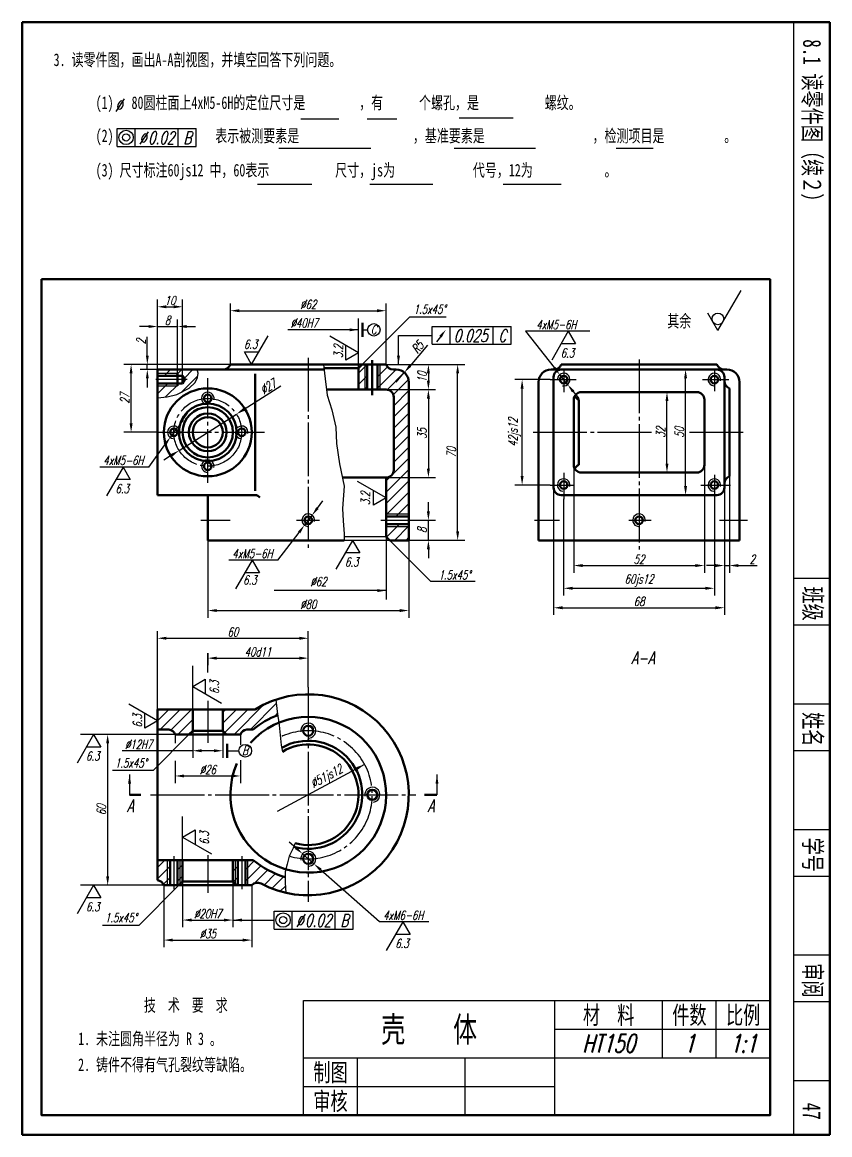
# Model space of a CAD drawing. Header units: millimetres. Extents: x -523 to 1030, y -411 to 275.
# Drawn here: x 91.7 to 316.7, y -410.6 to -100.6 of the extents above; entities that cross this region are included whole.
import ezdxf
from ezdxf.enums import TextEntityAlignment as Align

# ---------------------------------------------------------------- set-up
doc = ezdxf.new("R2010")
doc.units = ezdxf.units.MM
doc.header["$PDMODE"] = 33
doc.header["$PDSIZE"] = 1.5
doc.linetypes.add('myCENTER', pattern=[18, 15, -1, 1, -1])
for name, color, linetype, lineweight in [('中心线', 7, 'myCENTER', 25), ('剖面线', 7, 'Continuous', 25), ('尺寸', 7, 'Continuous', 25), ('文字', 7, 'Continuous', 25), ('标注', 7, 'Continuous', 25), ('标题文字', 7, 'Continuous', 25), ('粗实线', 7, 'Continuous', 50), ('细实线', 7, 'Continuous', 25)]:
    doc.layers.add(name, color=color, linetype=linetype, lineweight=lineweight)
doc.styles.add('字母标注-3.5号', font='txt.shx', dxfattribs={"width": 0.7, "oblique": 15, "height": 3.5})
doc.styles.add('尺寸文字1-2.5号', font='txt.shx', dxfattribs={"width": 0.7, "oblique": 15, "height": 2.5})
doc.styles.add('标题汉字1-5号', font='SimSun.ttf', dxfattribs={"width": 0.7, "height": 5})
doc.styles.add('标题汉字2-3.5号', font='SimSun.ttf', dxfattribs={"width": 0.7, "height": 3.5})
doc.dimstyles.new('尺寸25', dxfattribs={"dimtxt": 2.5, "dimasz": 2.5, "dimexe": 2, "dimexo": 0, "dimgap": 0.5, "dimtad": 1, "dimdec": 0, "dimdsep": 46, "dimtxsty": '尺寸文字1-2.5号', "dimcen": 0, "dimadec": 0, "dimazin": 0, "dimtol": 1, "dimtp": 0.039, "dimtfac": 0.6, "dimtdec": 3, "dimtmove": 0, "dimatfit": 3, "dimfxl": 0, "dimarcsym": 0})
pattern_1 = [(45, (-1819.7339, -411.955), (-1.5715448, 1.5715448), [])]

# ---------------------------------------------------------------- blocks, each defined once
blk = doc.blocks.new('*D93')
at = {"layer": 'Defpoints', "color": 0}
for p in [(169.81, -332.34), (172.96, -335.11)]:
    blk.add_point(p, dxfattribs=at)
at = {"layer": '尺寸', "color": 0, "lineweight": -2}
for p, q in [((167.94, -330.68), (166.06, -329.03)), ((169.81, -332.34), (172.96, -335.11)), ((191.28, -351.28), (174.83, -336.77))]:
    blk.add_line(p, q, dxfattribs=at)
at = {"layer": '尺寸', "color": 0}
for points in [[(168.21, -330.37), (167.66, -330.99), (169.81, -332.34)], [(175.11, -336.46), (174.56, -337.08), (172.96, -335.11)]]:
    blk.add_solid(points, dxfattribs=at)
blk = doc.blocks.new('*D92')
at = {"layer": 'Defpoints', "color": 0}
for p in [(131.13, -341.08), (155.63, -341.08), (155.63, -356.36)]:
    blk.add_point(p, dxfattribs=at)
at = {"layer": '尺寸', "color": 0, "lineweight": -2}
for p, q in [((131.13, -341.08), (131.13, -358.36)), ((155.63, -341.08), (155.63, -358.36)), ((133.63, -356.36), (153.13, -356.36))]:
    blk.add_line(p, q, dxfattribs=at)
at = {"layer": '尺寸', "color": 0}
for points in [[(133.63, -355.95), (133.63, -356.78), (131.13, -356.36)], [(153.13, -355.95), (153.13, -356.78), (155.63, -356.36)]]:
    blk.add_solid(points, dxfattribs=at)
at = {"layer": '尺寸', "color": 0, "insert": (143.38, -354.61), "char_height": 2.5, "attachment_point": 5, "style": '尺寸文字1-2.5号'}
blk.add_mtext('%%C35', dxfattribs=at)
blk = doc.blocks.new('*D91')
at = {"layer": 'Defpoints', "color": 0}
for p in [(136.38, -340.03), (150.38, -340.03), (150.38, -350.78)]:
    blk.add_point(p, dxfattribs=at)
at = {"layer": '尺寸', "color": 0, "lineweight": -2}
for p, q in [((136.38, -340.03), (136.38, -352.78)), ((150.38, -340.03), (150.38, -352.78)), ((138.88, -350.78), (147.88, -350.78))]:
    blk.add_line(p, q, dxfattribs=at)
at = {"layer": '尺寸', "color": 0}
for points in [[(138.88, -350.37), (138.88, -351.2), (136.38, -350.78)], [(147.88, -350.37), (147.88, -351.2), (150.38, -350.78)]]:
    blk.add_solid(points, dxfattribs=at)
at = {"layer": '尺寸', "color": 0, "insert": (143.38, -349.03), "char_height": 2.5, "attachment_point": 5, "style": '尺寸文字1-2.5号'}
blk.add_mtext('%%C20H7', dxfattribs=at)
blk = doc.blocks.new('*D90')
at = {"layer": 'Defpoints', "color": 0}
for p in [(134.28, -299.08), (115.49, -341.08), (131.13, -341.08)]:
    blk.add_point(p, dxfattribs=at)
at = {"layer": '尺寸', "color": 0, "lineweight": -2}
for p, q in [((134.28, -299.08), (113.49, -299.08)), ((115.49, -301.58), (115.49, -338.58)), ((131.13, -341.08), (113.49, -341.08))]:
    blk.add_line(p, q, dxfattribs=at)
at = {"layer": '尺寸', "color": 0}
for points in [[(115.07, -301.58), (115.91, -301.58), (115.49, -299.08)], [(115.07, -338.58), (115.91, -338.58), (115.49, -341.08)]]:
    blk.add_solid(points, dxfattribs=at)
at = {"layer": '尺寸', "color": 0, "insert": (113.74, -320.08), "char_height": 2.5, "attachment_point": 5, "rotation": 90, "style": '尺寸文字1-2.5号'}
blk.add_mtext('60', dxfattribs=at)
blk = doc.blocks.new('*D89')
at = {"layer": 'Defpoints', "color": 0}
for p in [(152.48, -306.27), (134.28, -308.46), (152.48, -310.63)]:
    blk.add_point(p, dxfattribs=at)
at = {"layer": '尺寸', "color": 0, "lineweight": -2}
for p, q in [((152.48, -306.27), (152.48, -312.63)), ((134.28, -308.46), (134.28, -312.63)), ((136.78, -310.63), (149.98, -310.63))]:
    blk.add_line(p, q, dxfattribs=at)
at = {"layer": '尺寸', "color": 0}
for points in [[(136.78, -310.22), (136.78, -311.05), (134.28, -310.63)], [(149.98, -310.22), (149.98, -311.05), (152.48, -310.63)]]:
    blk.add_solid(points, dxfattribs=at)
at = {"layer": '尺寸', "color": 0, "insert": (143.38, -308.88), "char_height": 2.5, "attachment_point": 5, "style": '尺寸文字1-2.5号'}
blk.add_mtext('%%c26', dxfattribs=at)
blk = doc.blocks.new('*D88')
at = {"layer": 'Defpoints', "color": 0}
for p in [(139.18, -298.03), (147.58, -298.03), (139.18, -303.6)]:
    blk.add_point(p, dxfattribs=at)
at = {"layer": '尺寸', "color": 0, "lineweight": -2}
for p, q in [((139.18, -298.03), (139.18, -305.6)), ((147.58, -298.03), (147.58, -305.6)), ((139.18, -303.6), (119.57, -303.6)), ((145.08, -303.6), (141.68, -303.6))]:
    blk.add_line(p, q, dxfattribs=at)
at = {"layer": '尺寸', "color": 0}
for points in [[(141.68, -303.18), (141.68, -304.02), (139.18, -303.6)], [(145.08, -303.18), (145.08, -304.02), (147.58, -303.6)]]:
    blk.add_solid(points, dxfattribs=at)
at = {"layer": '尺寸', "color": 0, "insert": (124.12, -301.85), "char_height": 2.5, "attachment_point": 5, "style": '尺寸文字1-2.5号'}
blk.add_mtext('%%c12H7', dxfattribs=at)
blk = doc.blocks.new('*D87')
at = {"layer": 'Defpoints', "color": 0}
for p in [(171.38, -272.26), (171.38, -275.8), (129.38, -292.08)]:
    blk.add_point(p, dxfattribs=at)
at = {"layer": '尺寸', "color": 0, "lineweight": -2}
for p, q in [((129.38, -292.08), (129.38, -270.26)), ((131.88, -272.26), (168.88, -272.26)), ((171.38, -275.8), (171.38, -270.26))]:
    blk.add_line(p, q, dxfattribs=at)
at = {"layer": '尺寸', "color": 0}
for points in [[(131.88, -271.84), (131.88, -272.68), (129.38, -272.26)], [(168.88, -271.84), (168.88, -272.68), (171.38, -272.26)]]:
    blk.add_solid(points, dxfattribs=at)
at = {"layer": '尺寸', "color": 0, "insert": (150.38, -270.51), "char_height": 2.5, "attachment_point": 5, "style": '尺寸文字1-2.5号'}
blk.add_mtext('60', dxfattribs=at)
blk = doc.blocks.new('*D86')
at = {"layer": 'Defpoints', "color": 0}
for p in [(143.38, -276.4), (171.38, -277.8), (171.38, -285.86)]:
    blk.add_point(p, dxfattribs=at)
at = {"layer": '尺寸', "color": 0, "lineweight": -2}
for p, q in [((171.38, -285.86), (171.38, -275.8)), ((143.38, -276.4), (143.38, -279.8)), ((145.88, -277.8), (168.88, -277.8))]:
    blk.add_line(p, q, dxfattribs=at)
at = {"layer": '尺寸', "color": 0}
for points in [[(145.88, -277.38), (145.88, -278.22), (143.38, -277.8)], [(168.88, -277.38), (168.88, -278.22), (171.38, -277.8)]]:
    blk.add_solid(points, dxfattribs=at)
at = {"layer": '尺寸', "color": 0, "insert": (157.38, -276.05), "char_height": 2.5, "attachment_point": 5, "style": '尺寸文字1-2.5号'}
blk.add_mtext('40d11', dxfattribs=at)
blk = doc.blocks.new('*D85')
at = {"layer": 'Defpoints', "color": 0}
for p in [(288.75, -227.12), (287.35, -244.97), (288.75, -252)]:
    blk.add_point(p, dxfattribs=at)
at = {"layer": '尺寸', "color": 0, "lineweight": -2}
for p, q in [((288.75, -227.12), (288.75, -254)), ((287.35, -244.97), (287.35, -254)), ((284.85, -252), (282.35, -252)), ((287.35, -252), (288.75, -252)), ((291.25, -252), (296.48, -252))]:
    blk.add_line(p, q, dxfattribs=at)
at = {"layer": '尺寸', "color": 0}
for points in [[(284.85, -251.58), (284.85, -252.41), (287.35, -252)], [(291.25, -251.58), (291.25, -252.41), (288.75, -252)]]:
    blk.add_solid(points, dxfattribs=at)
at = {"layer": '尺寸', "color": 0, "insert": (295.11, -250.25), "char_height": 2.5, "attachment_point": 5, "style": '尺寸文字1-2.5号'}
blk.add_mtext('2', dxfattribs=at)
blk = doc.blocks.new('*D84')
at = {"layer": 'Defpoints', "color": 0}
for p in [(239.75, -230.27), (287.35, -230.27), (287.35, -263.76)]:
    blk.add_point(p, dxfattribs=at)
at = {"layer": '尺寸', "color": 0, "lineweight": -2}
for p, q in [((239.75, -230.27), (239.75, -265.76)), ((287.35, -230.27), (287.35, -265.76)), ((242.25, -263.76), (284.85, -263.76))]:
    blk.add_line(p, q, dxfattribs=at)
at = {"layer": '尺寸', "color": 0}
for points in [[(242.25, -263.34), (242.25, -264.17), (239.75, -263.76)], [(284.85, -263.34), (284.85, -264.17), (287.35, -263.76)]]:
    blk.add_solid(points, dxfattribs=at)
at = {"layer": '尺寸', "color": 0, "insert": (263.55, -262.01), "char_height": 2.5, "attachment_point": 5, "style": '尺寸文字1-2.5号'}
blk.add_mtext('68', dxfattribs=at)
blk = doc.blocks.new('*D83')
at = {"layer": 'Defpoints', "color": 0}
for p in [(242.55, -233.45), (284.55, -233.94), (284.55, -258.33)]:
    blk.add_point(p, dxfattribs=at)
at = {"layer": '尺寸', "color": 0, "lineweight": -2}
for p, q in [((242.55, -233.45), (242.55, -260.33)), ((284.55, -233.94), (284.55, -260.33)), ((245.05, -258.33), (282.05, -258.33))]:
    blk.add_line(p, q, dxfattribs=at)
at = {"layer": '尺寸', "color": 0}
for points in [[(245.05, -257.91), (245.05, -258.75), (242.55, -258.33)], [(282.05, -257.91), (282.05, -258.75), (284.55, -258.33)]]:
    blk.add_solid(points, dxfattribs=at)
at = {"layer": '尺寸', "color": 0, "insert": (263.55, -256.16), "char_height": 2.5, "attachment_point": 5, "style": '尺寸文字1-2.5号'}
blk.add_mtext('60js12', dxfattribs=at)
blk = doc.blocks.new('*D82')
at = {"layer": 'Defpoints', "color": 0}
for p in [(245.35, -223.97), (281.75, -223.97), (281.75, -252)]:
    blk.add_point(p, dxfattribs=at)
at = {"layer": '尺寸', "color": 0, "lineweight": -2}
for p, q in [((245.35, -223.97), (245.35, -254)), ((281.75, -223.97), (281.75, -254)), ((247.85, -252), (279.25, -252))]:
    blk.add_line(p, q, dxfattribs=at)
at = {"layer": '尺寸', "color": 0}
for points in [[(247.85, -251.58), (247.85, -252.41), (245.35, -252)], [(279.25, -251.58), (279.25, -252.41), (281.75, -252)]]:
    blk.add_solid(points, dxfattribs=at)
at = {"layer": '尺寸', "color": 0, "insert": (263.55, -250.25), "char_height": 2.5, "attachment_point": 5, "style": '尺寸文字1-2.5号'}
blk.add_mtext('52', dxfattribs=at)
blk = doc.blocks.new('*D81')
at = {"layer": 'Defpoints', "color": 0}
for p in [(276.52, -197.37), (277.05, -197.37), (277.05, -232.37)]:
    blk.add_point(p, dxfattribs=at)
at = {"layer": '尺寸', "color": 0, "lineweight": -2}
for p, q in [((277.05, -197.37), (274.52, -197.37)), ((276.52, -229.87), (276.52, -199.87)), ((277.05, -232.37), (274.52, -232.37))]:
    blk.add_line(p, q, dxfattribs=at)
at = {"layer": '尺寸', "color": 0}
for points in [[(276.1, -199.87), (276.93, -199.87), (276.52, -197.37)], [(276.1, -229.87), (276.93, -229.87), (276.52, -232.37)]]:
    blk.add_solid(points, dxfattribs=at)
at = {"layer": '尺寸', "color": 0, "insert": (274.77, -214.87), "char_height": 2.5, "attachment_point": 5, "rotation": 90, "style": '尺寸文字1-2.5号'}
blk.add_mtext('50', dxfattribs=at)
blk = doc.blocks.new('*D80')
at = {"layer": 'Defpoints', "color": 0}
for p in [(271.34, -203.67), (272.05, -203.67), (271.69, -226.07)]:
    blk.add_point(p, dxfattribs=at)
at = {"layer": '尺寸', "color": 0, "lineweight": -2}
for p, q in [((272.05, -203.67), (269.34, -203.67)), ((271.34, -223.57), (271.34, -206.17)), ((271.69, -226.07), (269.34, -226.07))]:
    blk.add_line(p, q, dxfattribs=at)
at = {"layer": '尺寸', "color": 0}
for points in [[(270.92, -206.17), (271.75, -206.17), (271.34, -203.67)], [(270.92, -223.57), (271.75, -223.57), (271.34, -226.07)]]:
    blk.add_solid(points, dxfattribs=at)
at = {"layer": '尺寸', "color": 0, "insert": (269.59, -214.87), "char_height": 2.5, "attachment_point": 5, "rotation": 90, "style": '尺寸文字1-2.5号'}
blk.add_mtext('32', dxfattribs=at)
blk = doc.blocks.new('*D79')
at = {"layer": 'Defpoints', "color": 0}
for p in [(230.97, -200.17), (238.75, -200.17), (238.75, -229.57)]:
    blk.add_point(p, dxfattribs=at)
at = {"layer": '尺寸', "color": 0, "lineweight": -2}
for p, q in [((238.75, -200.17), (228.97, -200.17)), ((230.97, -227.07), (230.97, -202.67)), ((238.75, -229.57), (228.97, -229.57))]:
    blk.add_line(p, q, dxfattribs=at)
at = {"layer": '尺寸', "color": 0}
for points in [[(230.56, -202.67), (231.39, -202.67), (230.97, -200.17)], [(230.56, -227.07), (231.39, -227.07), (230.97, -229.57)]]:
    blk.add_solid(points, dxfattribs=at)
at = {"layer": '尺寸', "color": 0, "insert": (228.81, -214.87), "char_height": 2.5, "attachment_point": 5, "rotation": 90, "style": '尺寸文字1-2.5号'}
blk.add_mtext('42js12', dxfattribs=at)
blk = doc.blocks.new('*D78')
at = {"layer": 'Defpoints', "color": 0}
for p in [(241.46, -198.8), (243.64, -201.54)]:
    blk.add_point(p, dxfattribs=at)
at = {"layer": '尺寸', "color": 0, "lineweight": -2}
for p, q in [((231.88, -186.73), (239.91, -196.84)), ((243.64, -201.54), (241.46, -198.8)), ((245.19, -203.5), (246.75, -205.46))]:
    blk.add_line(p, q, dxfattribs=at)
at = {"layer": '尺寸', "color": 0}
for points in [[(240.24, -196.59), (239.58, -197.1), (241.46, -198.8)], [(245.52, -203.24), (244.87, -203.76), (243.64, -201.54)]]:
    blk.add_solid(points, dxfattribs=at)
blk = doc.blocks.new('*D77')
at = {"layer": 'Defpoints', "color": 0}
for p in [(143.38, -244.97), (199.38, -244.97), (199.38, -264.53)]:
    blk.add_point(p, dxfattribs=at)
at = {"layer": '尺寸', "color": 0, "lineweight": -2}
for p, q in [((143.38, -244.97), (143.38, -266.53)), ((199.38, -244.97), (199.38, -266.53)), ((145.88, -264.53), (196.88, -264.53))]:
    blk.add_line(p, q, dxfattribs=at)
at = {"layer": '尺寸', "color": 0}
for points in [[(145.88, -264.12), (145.88, -264.95), (143.38, -264.53)], [(196.88, -264.12), (196.88, -264.95), (199.38, -264.53)]]:
    blk.add_solid(points, dxfattribs=at)
at = {"layer": '尺寸', "color": 0, "insert": (171.38, -262.78), "char_height": 2.5, "attachment_point": 5, "style": '尺寸文字1-2.5号'}
blk.add_mtext('%%c80', dxfattribs=at)
blk = doc.blocks.new('*D46')
at = {"layer": 'Defpoints', "color": 0}
for p in [(172.44, -237.98), (170.33, -240.77)]:
    blk.add_point(p, dxfattribs=at)
at = {"layer": '尺寸', "color": 0, "lineweight": -2}
for p, q in [((173.95, -235.99), (175.46, -233.99)), ((172.44, -237.98), (170.33, -240.77)), ((162.93, -250.52), (168.82, -242.76))]:
    blk.add_line(p, q, dxfattribs=at)
at = {"layer": '尺寸', "color": 0}
for points in [[(173.62, -235.73), (174.29, -236.24), (172.44, -237.98)], [(168.48, -242.51), (169.15, -243.01), (170.33, -240.77)]]:
    blk.add_solid(points, dxfattribs=at)
blk = doc.blocks.new('*D76')
at = {"layer": 'Defpoints', "color": 0}
for p in [(134.95, -213.45), (132.92, -216.3)]:
    blk.add_point(p, dxfattribs=at)
at = {"layer": '尺寸', "color": 0, "lineweight": -2}
for p, q in [((136.41, -211.42), (137.87, -209.39)), ((134.95, -213.45), (132.92, -216.3)), ((126.99, -224.56), (131.46, -218.33))]:
    blk.add_line(p, q, dxfattribs=at)
at = {"layer": '尺寸', "color": 0}
for points in [[(136.07, -211.18), (136.75, -211.66), (134.95, -213.45)], [(131.12, -218.08), (131.8, -218.57), (132.92, -216.3)]]:
    blk.add_solid(points, dxfattribs=at)
blk = doc.blocks.new('*D75')
at = {"layer": 'Defpoints', "color": 0}
for p in [(151.37, -209.81), (135.4, -219.93)]:
    blk.add_point(p, dxfattribs=at)
at = {"layer": '尺寸', "color": 0, "lineweight": -2}
for p, q in [((163.74, -201.97), (153.48, -208.47)), ((135.4, -219.93), (151.37, -209.81)), ((133.29, -221.27), (131.18, -222.61))]:
    blk.add_line(p, q, dxfattribs=at)
at = {"layer": '尺寸', "color": 0}
for points in [[(153.25, -208.12), (153.7, -208.83), (151.37, -209.81)], [(133.07, -220.92), (133.52, -221.62), (135.4, -219.93)]]:
    blk.add_solid(points, dxfattribs=at)
at = {"layer": '尺寸', "color": 0, "insert": (160.19, -202.15), "char_height": 2.5, "attachment_point": 5, "rotation": 32.3729, "style": '尺寸文字1-2.5号'}
blk.add_mtext('%%c27', dxfattribs=at)
blk = doc.blocks.new('*D74')
at = {"layer": 'Defpoints', "color": 0}
for p in [(136.38, -179.89), (129.38, -183.39), (136.38, -199.12)]:
    blk.add_point(p, dxfattribs=at)
at = {"layer": '尺寸', "color": 0, "lineweight": -2}
for p, q in [((129.38, -183.39), (129.38, -177.89)), ((136.38, -199.12), (136.38, -177.89)), ((131.88, -179.89), (133.88, -179.89))]:
    blk.add_line(p, q, dxfattribs=at)
at = {"layer": '尺寸', "color": 0}
for points in [[(131.88, -179.47), (131.88, -180.31), (129.38, -179.89)], [(133.88, -179.47), (133.88, -180.31), (136.38, -179.89)]]:
    blk.add_solid(points, dxfattribs=at)
at = {"layer": '尺寸', "color": 0, "insert": (132.88, -178.14), "char_height": 2.5, "attachment_point": 5, "style": '尺寸文字1-2.5号'}
blk.add_mtext('10', dxfattribs=at)
blk = doc.blocks.new('*D73')
at = {"layer": 'Defpoints', "color": 0}
for p in [(134.98, -185.39), (129.38, -197.37), (134.98, -198.42)]:
    blk.add_point(p, dxfattribs=at)
at = {"layer": '尺寸', "color": 0, "lineweight": -2}
for p, q in [((126.88, -185.39), (124.38, -185.39)), ((129.38, -197.37), (129.38, -183.39)), ((129.38, -185.39), (134.98, -185.39)), ((134.98, -198.42), (134.98, -183.39)), ((137.48, -185.39), (139.98, -185.39))]:
    blk.add_line(p, q, dxfattribs=at)
at = {"layer": '尺寸', "color": 0}
for points in [[(126.88, -184.97), (126.88, -185.8), (129.38, -185.39)], [(137.48, -184.97), (137.48, -185.8), (134.98, -185.39)]]:
    blk.add_solid(points, dxfattribs=at)
at = {"layer": '尺寸', "color": 0, "insert": (132.18, -183.64), "char_height": 2.5, "attachment_point": 5, "style": '尺寸文字1-2.5号'}
blk.add_mtext('8', dxfattribs=at)
blk = doc.blocks.new('*D72')
at = {"layer": 'Defpoints', "color": 0}
for p in [(122.02, -195.97), (124.54, -195.97), (129.38, -214.87)]:
    blk.add_point(p, dxfattribs=at)
at = {"layer": '尺寸', "color": 0, "lineweight": -2}
for p, q in [((124.54, -195.97), (120.02, -195.97)), ((122.02, -212.37), (122.02, -198.47)), ((129.38, -214.87), (120.02, -214.87))]:
    blk.add_line(p, q, dxfattribs=at)
at = {"layer": '尺寸', "color": 0}
for points in [[(121.6, -198.47), (122.44, -198.47), (122.02, -195.97)], [(121.6, -212.37), (122.44, -212.37), (122.02, -214.87)]]:
    blk.add_solid(points, dxfattribs=at)
at = {"layer": '尺寸', "color": 0, "insert": (120.27, -205.42), "char_height": 2.5, "attachment_point": 5, "rotation": 90, "style": '尺寸文字1-2.5号'}
blk.add_mtext('27', dxfattribs=at)
blk = doc.blocks.new('*D71')
at = {"layer": 'Defpoints', "color": 0}
for p in [(126.54, -195.97), (129.38, -197.37), (149.68, -195.97)]:
    blk.add_point(p, dxfattribs=at)
at = {"layer": '尺寸', "color": 0, "lineweight": -2}
for p, q in [((126.54, -193.47), (126.54, -188.25)), ((149.68, -195.97), (124.54, -195.97)), ((129.38, -197.37), (124.54, -197.37)), ((126.54, -197.37), (126.54, -195.97)), ((126.54, -199.87), (126.54, -202.37))]:
    blk.add_line(p, q, dxfattribs=at)
at = {"layer": '尺寸', "color": 0}
for points in [[(126.13, -193.47), (126.96, -193.47), (126.54, -195.97)], [(126.13, -199.87), (126.96, -199.87), (126.54, -197.37)]]:
    blk.add_solid(points, dxfattribs=at)
at = {"layer": '尺寸', "color": 0, "insert": (124.79, -189.61), "char_height": 2.5, "attachment_point": 5, "rotation": 90, "style": '尺寸文字1-2.5号'}
blk.add_mtext('2', dxfattribs=at)
blk = doc.blocks.new('*D70')
at = {"layer": 'Defpoints', "color": 0}
for p in [(199.38, -202.97), (193.08, -227.47), (204.86, -227.47)]:
    blk.add_point(p, dxfattribs=at)
at = {"layer": '尺寸', "color": 0, "lineweight": -2}
for p, q in [((199.38, -202.97), (206.86, -202.97)), ((204.86, -205.47), (204.86, -224.97)), ((193.08, -227.47), (206.86, -227.47))]:
    blk.add_line(p, q, dxfattribs=at)
at = {"layer": '尺寸', "color": 0}
for points in [[(204.44, -205.47), (205.28, -205.47), (204.86, -202.97)], [(204.44, -224.97), (205.28, -224.97), (204.86, -227.47)]]:
    blk.add_solid(points, dxfattribs=at)
at = {"layer": '尺寸', "color": 0, "insert": (203.11, -215.22), "char_height": 2.5, "attachment_point": 5, "rotation": 90, "style": '尺寸文字1-2.5号'}
blk.add_mtext('35', dxfattribs=at)
blk = doc.blocks.new('*D69')
at = {"layer": 'Defpoints', "color": 0}
for p in [(193.08, -195.97), (193.08, -202.97), (204.86, -202.97)]:
    blk.add_point(p, dxfattribs=at)
at = {"layer": '尺寸', "color": 0, "lineweight": -2}
for p, q in [((193.08, -195.97), (206.86, -195.97)), ((204.86, -198.47), (204.86, -200.47)), ((193.08, -202.97), (206.86, -202.97))]:
    blk.add_line(p, q, dxfattribs=at)
at = {"layer": '尺寸', "color": 0}
for points in [[(204.44, -198.47), (205.28, -198.47), (204.86, -195.97)], [(204.44, -200.47), (205.28, -200.47), (204.86, -202.97)]]:
    blk.add_solid(points, dxfattribs=at)
at = {"layer": '尺寸', "color": 0, "insert": (203.11, -199.47), "char_height": 2.5, "attachment_point": 5, "rotation": 90, "style": '尺寸文字1-2.5号'}
blk.add_mtext('10', dxfattribs=at)
blk = doc.blocks.new('*D45')
at = {"layer": 'Defpoints', "color": 0}
for p in [(193.08, -195.97), (213.01, -195.97), (206.86, -244.97)]:
    blk.add_point(p, dxfattribs=at)
at = {"layer": '尺寸', "color": 0, "lineweight": -2}
for p, q in [((193.08, -195.97), (215.01, -195.97)), ((213.01, -242.47), (213.01, -198.47)), ((206.86, -244.97), (215.01, -244.97))]:
    blk.add_line(p, q, dxfattribs=at)
at = {"layer": '尺寸', "color": 0}
for points in [[(212.6, -198.47), (213.43, -198.47), (213.01, -195.97)], [(212.6, -242.47), (213.43, -242.47), (213.01, -244.97)]]:
    blk.add_solid(points, dxfattribs=at)
at = {"layer": '尺寸', "color": 0, "insert": (211.26, -220.47), "char_height": 2.5, "attachment_point": 5, "rotation": 90, "style": '尺寸文字1-2.5号'}
blk.add_mtext('70', dxfattribs=at)
blk = doc.blocks.new('*D68')
at = {"layer": 'Defpoints', "color": 0}
for p in [(201.26, -239.37), (204.86, -239.37), (199.38, -244.97)]:
    blk.add_point(p, dxfattribs=at)
at = {"layer": '尺寸', "color": 0, "lineweight": -2}
for p, q in [((204.86, -236.87), (204.86, -234.37)), ((201.26, -239.37), (206.86, -239.37)), ((204.86, -244.97), (204.86, -239.37)), ((199.38, -244.97), (206.86, -244.97)), ((204.86, -247.47), (204.86, -249.97))]:
    blk.add_line(p, q, dxfattribs=at)
at = {"layer": '尺寸', "color": 0}
for points in [[(204.44, -236.87), (205.28, -236.87), (204.86, -239.37)], [(204.44, -247.47), (205.28, -247.47), (204.86, -244.97)]]:
    blk.add_solid(points, dxfattribs=at)
at = {"layer": '尺寸', "color": 0, "insert": (203.11, -242.17), "char_height": 2.5, "attachment_point": 5, "rotation": 90, "style": '尺寸文字1-2.5号'}
blk.add_mtext('8', dxfattribs=at)
blk = doc.blocks.new('*D67')
at = {"layer": 'Defpoints', "color": 0}
for p in [(198.15, -198.21), (195.88, -200.87)]:
    blk.add_point(p, dxfattribs=at)
at = {"layer": '尺寸', "color": 0, "lineweight": -2}
for p, q in [((204.65, -190.58), (199.77, -196.3)), ((195.88, -200.87), (198.15, -198.21))]:
    blk.add_line(p, q, dxfattribs=at)
at = {"layer": '尺寸', "color": 0}
blk.add_solid([(199.46, -196.03), (200.09, -196.57), (198.15, -198.21)], dxfattribs=at)
at = {"layer": '尺寸', "color": 0, "insert": (201.83, -191.19), "char_height": 2.5, "attachment_point": 5, "rotation": 49.6071, "style": '尺寸文字1-2.5号'}
blk.add_mtext('R5', dxfattribs=at)
blk = doc.blocks.new('*D66')
at = {"layer": 'Defpoints', "color": 0}
for p in [(193.08, -180.99), (149.68, -195.97), (193.08, -195.97)]:
    blk.add_point(p, dxfattribs=at)
at = {"layer": '尺寸', "color": 0, "lineweight": -2}
for p, q in [((149.68, -195.97), (149.68, -178.99)), ((193.08, -195.97), (193.08, -178.99)), ((152.18, -180.99), (190.58, -180.99))]:
    blk.add_line(p, q, dxfattribs=at)
at = {"layer": '尺寸', "color": 0}
for points in [[(152.18, -180.57), (152.18, -181.4), (149.68, -180.99)], [(190.58, -180.57), (190.58, -181.4), (193.08, -180.99)]]:
    blk.add_solid(points, dxfattribs=at)
at = {"layer": '尺寸', "color": 0, "insert": (171.38, -179.24), "char_height": 2.5, "attachment_point": 5, "style": '尺寸文字1-2.5号'}
blk.add_mtext('%%C62', dxfattribs=at)

msp = doc.modelspace()

# ---------------------------------------------------------------- hatches: boundary and pattern name
at = {"layer": '剖面线'}
h = msp.add_hatch(dxfattribs=at)
h.set_pattern_fill('ANSI31', color=256, scale=0.7, style=0)
h.set_pattern_definition(pattern_1)
h.paths.add_polyline_path([(140.53, -199.63), (140.728, -198.381), (140.398, -197.373), (129.385, -197.373), (129.385, -199.123), (136.385, -199.123), (136.991, -200.173), (136.385, -201.223), (129.385, -201.223), (129.385, -205.287), (132.099, -204.958), (134.8, -204.3), (138.159, -202.59), (139.871, -201.012)])
h = msp.add_hatch(dxfattribs=at)
h.set_pattern_fill('ANSI31', color=256, scale=0.7, style=0)
h.set_pattern_definition(pattern_1)
h.paths.add_polyline_path([(187.835, -195.973), (186.435, -195.973), (185.385, -197.023), (185.385, -202.973), (187.835, -202.973)])
h.paths.add_polyline_path([(199.385, -200.873, 0.4142136), (195.885, -197.373), (195.065, -197.373, -0.3178372), (193.085, -195.973), (190.635, -195.973), (190.635, -202.973), (193.085, -202.973, -0.4142136), (195.185, -205.073), (195.185, -225.373, -0.4142136), (193.085, -227.473), (193.085, -238.323), (199.385, -238.323)])
h.paths.add_polyline_path([(199.385, -240.423), (193.085, -240.423), (193.085, -243.973), (194.085, -244.973), (199.385, -244.973)])
h = msp.add_hatch(dxfattribs=at)
h.set_pattern_fill('ANSI31', color=256, scale=0.7, style=0)
h.set_pattern_definition(pattern_1)
h.paths.add_polyline_path([(156.049, -297.675, -0.0839501), (162.885, -293.645), (162.306, -289.388, 0.0562107), (156.635, -292.075), (147.585, -292.075), (147.585, -298.025), (148.635, -299.075), (152.485, -299.075, -0.3507811), (154.763, -297.675)])
h.paths.add_polyline_path([(129.385, -292.075), (129.385, -297.675), (132.007, -297.675, -0.3507811), (134.285, -299.075), (138.135, -299.075), (139.185, -298.025), (139.185, -292.075)])
h = msp.add_hatch(dxfattribs=at)
h.set_pattern_fill('ANSI31', color=256, scale=0.7, style=0)
h.set_pattern_definition(pattern_1)
h.paths.add_polyline_path([(132.885, -334.075), (129.385, -334.075), (129.385, -339.675, -0.2827591), (131.135, -341.075), (132.885, -341.075)])
h.paths.add_polyline_path([(136.385, -334.075), (134.985, -334.075), (134.985, -341.075), (135.335, -341.075), (136.385, -340.025)])
h.paths.add_polyline_path([(151.785, -334.075), (150.385, -334.075), (150.385, -340.025), (151.435, -341.075), (151.785, -341.075)])
h.paths.add_polyline_path([(156.049, -334.075), (153.885, -334.075), (153.885, -341.075), (155.635, -341.075, -0.3517672), (158.219, -340.587, 0.0665743), (165.175, -343.178), (164.96, -340.419), (164.96, -338.792, -0.1071276)])

# ---------------------------------------------------------------- linework, layer by layer
at = {"layer": '中心线'}
for p, q in [((171.385, -194.104), (171.385, -247.542)), ((263.551, -194.571), (263.551, -247.542)), ((242.551, -197.373), (242.551, -203.671)), ((284.551, -197.373), (284.551, -203.429)), ((137.603, -200.173), (128.915, -200.173)), ((143.385, -228.987), (143.385, -199.746)), ((238.75, -200.173), (246.053, -200.173)), ((281.216, -200.173), (288.617, -200.173)), ((129.385, -214.873), (159.158, -214.873)), ((234.007, -214.873), (267.583, -214.873)), ((277.59, -214.873), (293.364, -214.873)), ((242.551, -226.189), (242.551, -233.453)), ((284.551, -226.673), (284.551, -233.937)), ((238.75, -229.573), (245.568, -229.573)), ((280.731, -229.573), (289.053, -229.573)), ((141.429, -239.373), (149.621, -239.373)), ((168.064, -239.373), (174.487, -239.373)), ((191.613, -239.373), (201.258, -239.373)), ((234.467, -239.373), (241.369, -239.373)), ((260.694, -239.373), (266.906, -239.373)), ((286.002, -239.373), (293.805, -239.373)), ((171.385, -285.864), (171.385, -345.71)), ((143.385, -289.719), (143.385, -301.416)), ((127.462, -315.875), (201.362, -315.875)), ((133.935, -333.022), (133.935, -342.144)), ((143.385, -332.675), (143.385, -343.216)), ((152.835, -333.022), (152.835, -342.144))]:
    msp.add_line(p, q, dxfattribs=at)
msp.add_circle((143.385, -214.873), 9.45, dxfattribs=at)
msp.add_arc((171.385, -315.875), 17.85, 252.73388, 115.7468, dxfattribs=at)
at = {"layer": '尺寸'}
for p, q in [((118.132, -135.205), (118.132, -130.205)), ((118.132, -130.205), (140.152, -130.205)), ((123.132, -135.205), (123.132, -130.205)), ((135.152, -135.205), (135.152, -130.205)), ((140.152, -135.205), (140.152, -130.205)), ((118.132, -135.205), (140.152, -135.205)), ((186.435, -195.973), (199.724, -182.684)), ((199.724, -182.684), (209.823, -182.684)), ((205.881, -190.35), (205.881, -185.35)), ((205.881, -185.35), (227.901, -185.35)), ((210.881, -190.35), (210.881, -185.35)), ((222.901, -190.35), (222.901, -185.35)), ((227.901, -190.35), (227.901, -185.35)), ((249.862, -186.73), (231.881, -186.73)), ((205.881, -190.35), (227.901, -190.35)), ((126.991, -224.558), (113.309, -224.558)), ((193.085, -243.973), (181.403, -243.973)), ((193.085, -243.973), (193.085, -261.436)), ((194.085, -244.973), (181.403, -244.973)), ((194.085, -244.973), (205.463, -256.352)), ((162.95, -250.493), (149.267, -250.493)), ((205.463, -256.352), (217.889, -256.352)), ((143.385, -281.8), (143.385, -276.395)), ((139.185, -292.075), (139.185, -279.949)), ((113.49, -299.075), (107.915, -299.075)), ((138.135, -299.075), (128.242, -308.968)), ((134.285, -299.075), (134.285, -301.5)), ((152.485, -299.075), (152.485, -301.959)), ((134.285, -306.389), (134.285, -308.46)), ((116.826, -308.968), (128.242, -308.968)), ((152.485, -308.344), (152.485, -311.022)), ((136.385, -334.075), (136.385, -321.949)), ((113.49, -341.075), (107.915, -341.075)), ((135.335, -341.075), (124.239, -352.171)), ((114.026, -352.171), (124.239, -352.171)), ((204.958, -351.283), (191.276, -351.283))]:
    msp.add_line(p, q, dxfattribs=at)
msp.add_lwpolyline([(208.186, -188.251), (207.076, -189.676)], dxfattribs=at)
msp.add_solid([(207.858, -187.995), (209.723, -186.279), (208.515, -188.507)], dxfattribs=at)
at = {"layer": '文字'}
for p, q in [((169.283, -127.511), (179.935, -127.511)), ((187.805, -127.511), (196.043, -127.511)), ((213.427, -127.271), (228.434, -127.271)), ((163.193, -135.682), (188.85, -135.682)), ((212.075, -135.682), (234.714, -135.682)), ((257.18, -135.682), (267.529, -135.682)), ((157.227, -145.686), (172.379, -145.686)), ((188.578, -145.686), (206.083, -145.686)), ((225.679, -145.686), (241.877, -145.686))]:
    msp.add_line(p, q, dxfattribs=at)
for radius in [2, 1]:
    msp.add_circle((120.632, -132.705), radius, dxfattribs=at)
at = {"layer": '标注'}
for p, q in [((285.524, -186.535), (291.991, -175.335)), ((285.524, -186.535), (282.695, -181.635)), ((155.601, -195.973), (160.22, -187.973)), ((185.385, -192.714), (177.385, -188.095)), ((186.511, -186.312), (187.916, -186.312)), ((243.844, -186.73), (239.225, -194.73)), ((243.844, -186.73), (245.865, -190.23)), ((181.885, -194.735), (181.885, -190.693)), ((245.865, -190.23), (241.823, -190.23)), ((155.601, -195.973), (153.58, -192.473)), ((153.58, -192.473), (157.621, -192.473)), ((185.385, -192.714), (181.885, -194.735)), ((119.778, -224.558), (115.16, -232.558)), ((119.778, -224.558), (121.799, -228.058)), ((121.799, -228.058), (117.758, -228.058)), ((193.085, -233.166), (185.085, -228.547)), ((189.585, -235.187), (189.585, -231.145)), ((193.085, -233.166), (189.585, -235.187)), ((183.729, -244.973), (179.11, -252.973)), ((183.729, -244.973), (185.75, -248.473)), ((155.737, -250.493), (151.118, -258.493)), ((155.737, -250.493), (157.758, -253.993)), ((185.75, -248.473), (181.709, -248.473)), ((157.758, -253.993), (153.716, -253.993)), ((139.185, -285.698), (142.685, -283.677)), ((142.685, -283.677), (142.685, -287.718)), ((139.185, -285.698), (147.185, -290.316)), ((129.385, -295.263), (121.385, -290.644)), ((125.885, -297.283), (125.885, -293.242)), ((129.385, -295.263), (125.885, -297.283)), ((111.572, -299.075), (106.953, -307.075)), ((111.572, -299.075), (113.592, -302.575)), ((113.592, -302.575), (109.551, -302.575)), ((148.828, -303.601), (152.078, -303.601)), ((136.385, -327.698), (139.885, -325.677)), ((136.385, -327.698), (144.385, -332.316)), ((139.885, -325.677), (139.885, -329.718)), ((111.572, -341.075), (106.953, -349.075)), ((111.572, -341.075), (113.592, -344.575)), ((113.592, -344.575), (109.551, -344.575)), ((161.873, -353.284), (161.873, -348.284)), ((161.873, -348.284), (183.893, -348.284)), ((166.873, -353.284), (166.873, -348.284)), ((178.893, -353.284), (178.893, -348.284)), ((183.893, -353.284), (183.893, -348.284)), ((161.873, -353.284), (183.893, -353.284)), ((197.745, -351.283), (193.127, -359.283)), ((197.745, -351.283), (199.766, -354.783)), ((199.766, -354.783), (195.725, -354.783))]:
    msp.add_line(p, q, dxfattribs=at)
for centre, radius in [((285.524, -183.269), 1.633), ((189.666, -186.312), 1.75), ((153.828, -303.601), 1.75), ((164.373, -350.784), 2), ((164.373, -350.784), 1)]:
    msp.add_circle(centre, radius, dxfattribs=at)
at = {"layer": '粗实线'}
for p, q in [((316.691, -100.605), (91.691, -100.605)), ((91.691, -100.605), (91.691, -410.605)), ((316.691, -410.605), (316.691, -100.605)), ((186.511, -188.266), (186.511, -184.398)), ((189.235, -194.749), (189.235, -204.526)), ((129.385, -197.373), (175.814, -197.373)), ((129.385, -197.373), (129.385, -232.373)), ((149.685, -195.973), (175.64, -195.973)), ((186.435, -195.973), (175.64, -195.973)), ((185.385, -197.023), (175.771, -197.023)), ((186.435, -195.973), (185.385, -197.023)), ((185.385, -202.973), (185.385, -197.023)), ((186.435, -195.973), (193.085, -195.973)), ((187.835, -195.973), (187.835, -202.973)), ((190.635, -195.973), (190.635, -202.973)), ((195.065, -197.373), (195.885, -197.373)), ((239.051, -197.373), (241.851, -197.373)), ((241.851, -195.973), (285.251, -195.973)), ((241.851, -197.373), (285.251, -197.373)), ((288.051, -197.373), (285.251, -197.373)), ((129.385, -199.123), (136.385, -199.123)), ((129.385, -201.223), (136.385, -201.223)), ((134.985, -198.423), (134.985, -201.923)), ((136.385, -199.123), (136.991, -200.173)), ((136.385, -199.123), (136.385, -201.223)), ((136.385, -201.223), (136.991, -200.173)), ((156.635, -231.146), (156.635, -198.599)), ((199.385, -244.973), (199.385, -200.873)), ((235.551, -244.973), (235.551, -200.873)), ((239.751, -199.473), (239.751, -230.273)), ((287.351, -199.473), (287.351, -230.273)), ((291.551, -244.973), (291.551, -200.873)), ((176.46, -202.973), (193.085, -202.973)), ((247.451, -203.673), (279.651, -203.673)), ((288.751, -202.623), (288.751, -227.123)), ((195.185, -205.073), (195.185, -225.373)), ((245.351, -205.773), (245.351, -223.973)), ((246.751, -205.773), (246.751, -223.973)), ((281.751, -205.773), (281.751, -223.973)), ((247.451, -226.073), (279.651, -226.073)), ((180.9, -227.473), (193.085, -227.473)), ((193.085, -227.473), (193.085, -243.973)), ((129.385, -232.373), (156.635, -232.373)), ((143.385, -244.973), (143.385, -232.373)), ((241.851, -232.373), (285.251, -232.373)), ((193.085, -238.323), (199.385, -238.323)), ((193.085, -240.423), (199.385, -240.423)), ((193.085, -243.973), (194.085, -244.973)), ((143.385, -244.973), (181.403, -244.973)), ((194.085, -244.973), (199.385, -244.973)), ((235.551, -244.973), (291.551, -244.973)), ((129.385, -292.075), (129.385, -339.675)), ((129.385, -292.075), (156.635, -292.075)), ((139.185, -292.075), (139.185, -298.025)), ((147.585, -292.075), (147.585, -298.025)), ((132.535, -297.675), (129.385, -297.675)), ((138.135, -299.075), (134.285, -299.075)), ((139.185, -298.025), (138.135, -299.075)), ((138.135, -299.075), (148.635, -299.075)), ((139.185, -298.025), (147.585, -298.025)), ((147.585, -298.025), (148.635, -299.075)), ((152.485, -299.075), (148.635, -299.075)), ((156.049, -297.675), (154.235, -297.675)), ((148.828, -305.555), (148.828, -301.687)), ((124.749, -315.875), (121.588, -315.875)), ((207.251, -315.875), (203.744, -315.875)), ((156.049, -334.075), (129.385, -334.075)), ((132.885, -341.075), (132.885, -334.075)), ((134.985, -341.075), (134.985, -334.075)), ((136.385, -334.075), (136.385, -340.025)), ((150.385, -334.075), (150.385, -340.025)), ((151.785, -341.075), (151.785, -334.075)), ((153.885, -341.075), (153.885, -334.075)), ((136.385, -340.025), (135.335, -341.075)), ((136.385, -340.025), (150.385, -340.025)), ((150.385, -340.025), (151.435, -341.075)), ((135.335, -341.075), (131.135, -341.075)), ((135.335, -341.075), (151.435, -341.075)), ((151.435, -341.075), (155.635, -341.075)), ((91.691, -410.605), (316.691, -410.605))]:
    msp.add_line(p, q, dxfattribs=at)
msp.add_lwpolyline([(97.093, -172.215), (300.08, -172.215), (300.08, -405.151), (97.093, -405.151)], close=True, dxfattribs=at)
for centre, radius in [((242.551, -200.173), 1.05), ((284.551, -200.173), 1.05), ((143.385, -214.873), 12.25), ((143.385, -205.423), 1.05), ((143.385, -214.873), 8.05), ((143.385, -214.873), 7), ((143.385, -214.873), 5.25), ((143.385, -214.873), 4.2), ((133.935, -214.873), 1.05), ((152.835, -214.873), 1.05), ((143.385, -224.323), 1.05), ((242.551, -229.573), 1.05), ((284.551, -229.573), 1.05), ((171.385, -239.373), 1.05), ((263.551, -239.373), 1.05), ((171.385, -298.025), 1.4), ((189.235, -315.875), 1.4), ((171.385, -333.725), 1.4)]:
    msp.add_circle(centre, radius, dxfattribs=at)
for centre, radius, start, end in [((147.705, -195.273), 2.1, 270, 340.52878), ((195.065, -195.273), 2.1, 199.47122, 270), ((195.885, -200.873), 3.5, 0, 90), ((239.051, -200.873), 3.5, 90, 180), ((241.851, -199.473), 2.1, 90, 180), ((239.871, -195.273), 2.1, 270, 340.52878), ((287.231, -195.273), 2.1, 199.47122, 270), ((285.251, -199.473), 2.1, 0, 90), ((288.051, -200.873), 3.5, 0, 90), ((289.451, -200.643), 2.1, 180, 250.52878), ((193.085, -205.073), 2.1, 0, 90), ((247.451, -205.773), 2.1, 90, 180), ((279.651, -205.773), 2.1, 0, 90), ((247.451, -203.793), 2.1, 208.12551, 250.52878), ((193.085, -225.373), 2.1, 270, 0), ((247.451, -223.973), 2.1, 180, 270), ((247.451, -225.953), 2.1, 109.47122, 151.87449), ((279.651, -223.973), 2.1, 270, 0), ((289.451, -229.103), 2.1, 109.47122, 180), ((156.635, -233.773), 1.4, 30, 90), ((241.851, -230.273), 2.1, 180, 270), ((285.251, -230.273), 2.1, 270, 0), ((171.385, -315.875), 28, 241.951, 121.78833), ((171.385, -315.875), 21.7, 156.24726, 138.00979), ((171.385, -315.875), 23.8, 110.90662, 130.11917), ((132.271, -299.799), 2.14, 19.76272, 82.91766), ((154.499, -299.799), 2.14, 97.08234, 160.23728), ((171.385, -315.875), 15.05, 254.39648, 119.41475), ((171.385, -315.875), 14, 254.97231, 120.88243), ((171.385, -315.875), 23.8, 229.88083, 254.33938), ((129.121, -341.799), 2.14, 19.76272, 82.91766), ((157.231, -342.44), 2.1, 61.951, 139.47179)]:
    msp.add_arc(centre, radius, start, end, dxfattribs=at)
at = {"layer": '细实线'}
for p, q in [((306.691, -410.605), (306.691, -100.605)), ((185.385, -197.023), (185.385, -183.163)), ((187.135, -195.973), (187.135, -202.973)), ((191.335, -195.973), (191.335, -202.973)), ((129.385, -198.423), (134.985, -198.423)), ((129.385, -201.923), (134.985, -201.923)), ((193.085, -237.623), (199.385, -237.623)), ((193.085, -241.123), (199.385, -241.123)), ((316.691, -255.605), (306.691, -255.605)), ((316.691, -268.605), (306.691, -268.605)), ((316.691, -290.605), (306.691, -290.605)), ((316.691, -303.605), (306.691, -303.605)), ((316.691, -325.605), (306.691, -325.605)), ((132.185, -341.075), (132.185, -334.075)), ((135.685, -340.725), (135.685, -334.075)), ((151.085, -340.725), (151.085, -334.075)), ((154.585, -341.075), (154.585, -334.075)), ((316.691, -338.605), (306.691, -338.605)), ((316.691, -360.605), (306.691, -360.605)), ((170.08, -405.151), (170.08, -373.151)), ((170.08, -373.151), (300.08, -373.151)), ((240.08, -405.151), (240.08, -373.151)), ((270.08, -389.151), (270.08, -373.151)), ((285.08, -389.151), (285.08, -373.151)), ((300.08, -405.151), (300.08, -373.151)), ((316.691, -373.605), (306.691, -373.605)), ((240.08, -381.151), (300.08, -381.151)), ((170.08, -389.151), (300.08, -389.151)), ((185.08, -405.151), (185.08, -389.151)), ((215.08, -405.151), (215.08, -389.151)), ((316.691, -395.605), (306.691, -395.605)), ((170.08, -397.151), (240.08, -397.151)), ((170.08, -405.151), (300.08, -405.151))]:
    msp.add_line(p, q, dxfattribs=at)
for points in [[(129.385, -205.287), (132.099, -204.958), (134.8, -204.3), (138.159, -202.59), (139.871, -201.012), (140.53, -199.63), (140.728, -198.381), (140.398, -197.373)], [(175.64, -195.973), (176.134, -199.934), (176.628, -204.538), (177.945, -208.648), (179.098, -213.416), (179.262, -218.02), (180.086, -223.611), (181.403, -229.859), (180.909, -236.107), (181.074, -239.559), (181.403, -243.177), (181.403, -244.973)], [(162.306, -289.388), (162.747, -292.629), (163.3, -296.496), (163.854, -302.021), (164.199, -303.86)], [(167.755, -329.396), (167.174, -330.75), (166.067, -332.96), (165.514, -335.17), (164.96, -337.38), (164.96, -340.419), (165.175, -343.178)]]:
    msp.add_lwpolyline(points, dxfattribs=at)
for centre, radius, start, end in [((242.551, -200.173), 1.75, 258.07438, 173.7145), ((284.551, -200.173), 1.75, 348.07438, 263.7145), ((143.385, -205.423), 1.75, 348.07438, 263.7145), ((133.935, -214.873), 1.75, 348.07438, 263.7145), ((152.835, -214.873), 1.75, 348.07438, 263.7145), ((143.385, -224.323), 1.75, 348.07438, 263.7145), ((242.551, -229.573), 1.75, 348.07438, 263.7145), ((284.551, -229.573), 1.75, 348.07438, 263.7145), ((171.385, -239.373), 1.75, 348.07438, 263.7145), ((263.551, -239.373), 1.75, 348.07438, 263.7145), ((171.385, -298.025), 2.1, 278.11349, 189.61675), ((189.235, -315.875), 2.1, 278.11349, 189.61675), ((171.385, -333.725), 2.1, 278.11349, 189.61675)]:
    msp.add_arc(centre, radius, start, end, dxfattribs=at)

# ---------------------------------------------------------------- texts
at = {"layer": '尺寸', "oblique": 15, "width": 0.7}
for s, height, style, p in [('0.02', 3.5, '字母标注-3.5号', (126.719, -134.558)), ('B', 3.5, '字母标注-3.5号', (136.597, -134.558)), ('1.5x45%%D', 2.5, '尺寸文字1-2.5号', (200.743, -181.809)), ('%%c40H7', 2.5, '尺寸文字1-2.5号', (166.46, -185.647)), ('4xM5-6H', 2.5, '尺寸文字1-2.5号', (234.904, -186.13)), ('0.025', 3.5, '字母标注-3.5号', (211.904, -189.702)), ('C', 3.5, '字母标注-3.5号', (224.346, -189.702)), ('4xM5-6H', 2.5, '尺寸文字1-2.5号', (114.271, -223.959)), ('4xM5-6H', 2.5, '尺寸文字1-2.5号', (150.23, -249.894)), ('1.5x45%%D', 2.5, '尺寸文字1-2.5号', (207.665, -255.858)), ('%%c62', 2.5, '尺寸文字1-2.5号', (171.961, -257.742)), ('A-A', 3.5, '字母标注-3.5号', (261.334, -279.482)), ('1.5x45%%D', 2.5, '尺寸文字1-2.5号', (117.489, -308.29)), ('A', 3.5, '字母标注-3.5号', (120.799, -320.671)), ('A', 3.5, '字母标注-3.5号', (204.606, -320.671)), ('1.5x45%%D', 2.5, '尺寸文字1-2.5号', (114.689, -351.359)), ('4xM6-6H', 2.5, '尺寸文字1-2.5号', (192.238, -350.683))]:
    msp.add_text(s, height=height, dxfattribs=dict(at, style=style)).set_placement(p)
at = {"layer": '尺寸', "style": '标题汉字1-5号', "width": 0.7}
msp.add_text('其余', height=3.5, dxfattribs=at).set_placement((271.419, -185.591))
at = {"layer": '尺寸', "style": '尺寸文字1-2.5号', "oblique": 15, "width": 0.7}
for s, rotation, p in [('6.3', 90, (125.03, -297.172)), ('%%C51js12', 28.3498, (172.841, -314.025))]:
    msp.add_text(s, height=2.5, rotation=rotation, dxfattribs=at).set_placement(p)
at = {"layer": '文字', "style": '标题汉字2-3.5号', "width": 0.7}
for s, p in [('3. 读零件图，画出A-A剖视图，并填空回答下列问题。', (100.424, -112.801)), ('(1)   80圆柱面上4xM5-6H的定位尺寸是         ，有      个螺孔，是           螺纹。', (112.14, -124.754)), ('(2)                 表示被测要素是                   ，基准要素是                  ，检测项目是          。', (112.14, -133.99)), ('(3) 尺寸标注60js12 中，60表示           尺寸，js为             代号，12为            。', (112.14, -143.57)), ('技  术  要  求', (125.573, -376.25)), ('1. 未注圆角半径为 R 3 。  ', (107.259, -385.6)), ('2. 铸件不得有气孔裂纹等缺陷。', (107.259, -392.828))]:
    msp.add_text(s, height=3.5, dxfattribs=at).set_placement(p)
at = {"layer": '文字', "style": '尺寸文字1-2.5号', "oblique": 15, "width": 0.7}
for p in [(117.534, -125.436), (124.215, -134.606)]:
    msp.add_text('%%C', height=3.5, dxfattribs=at).set_placement(p)
at = {"layer": '标注', "oblique": 15, "width": 0.7}
for s, height, style, p in [('C', 2.5, '尺寸文字1-2.5号', (188.831, -187.488)), ('6.3', 2.5, '尺寸文字1-2.5号', (153.447, -191.584)), ('6.3', 2.5, '尺寸文字1-2.5号', (241.725, -194.004)), ('6.3', 2.5, '尺寸文字1-2.5号', (117.66, -231.832)), ('6.3', 2.5, '尺寸文字1-2.5号', (181.611, -252.247)), ('6.3', 2.5, '尺寸文字1-2.5号', (153.232, -257.271)), ('B', 2.5, '尺寸文字1-2.5号', (152.992, -304.777)), ('6.3', 2.5, '尺寸文字1-2.5号', (109.453, -306.349)), ('6.3', 2.5, '尺寸文字1-2.5号', (109.453, -348.349)), ('%%C', 3.5, '尺寸文字1-2.5号', (167.956, -352.684)), ('0.02', 3.5, '字母标注-3.5号', (170.46, -352.636)), ('B', 3.5, '字母标注-3.5号', (180.338, -352.636)), ('6.3', 2.5, '尺寸文字1-2.5号', (195.627, -358.557))]:
    msp.add_text(s, height=height, dxfattribs=dict(at, style=style)).set_placement(p)
at = {"layer": '标注', "style": '尺寸文字1-2.5号', "oblique": 15, "width": 0.7}
for s, p in [('3.2', (180.996, -194.191)), ('3.2', (188.543, -235.162)), ('6.3', (146.459, -287.816)), ('6.3', (143.659, -329.816))]:
    msp.add_text(s, height=2.5, rotation=90, dxfattribs=at).set_placement(p)
at = {"layer": '标题文字', "style": '标题汉字1-5号', "width": 0.7}
for s, p in [('8.1 读零件图（续２）', (309.29, -105.339)), ('班级', (309.456, -257.83)), ('姓名', (309.456, -292.83)), ('学号', (309.456, -327.83)), ('审阅', (309.456, -362.83)), ('47', (309.188, -401.662))]:
    msp.add_text(s, height=5, rotation=270, dxfattribs=at).set_placement(p)
at = {"layer": '细实线', "style": '标题汉字1-5号', "width": 0.7}
for s, height, p in [('材  料', 5, (255.08, -377.151)), ('件数', 5, (277.58, -377.151)), ('比例', 5, (292.58, -377.151)), ('壳    体', 7, (205.08, -381.151)), ('制图', 5, (177.58, -393.151)), ('审核', 5, (177.58, -401.151))]:
    msp.add_text(s, height=height, dxfattribs=at).set_placement(p, align=Align.MIDDLE)
at = {"layer": '细实线', "style": '尺寸文字1-2.5号', "oblique": 15, "width": 0.7}
for s, p in [('HT150', (255.08, -385.151)), ('1', (277.58, -385.151)), ('1:1', (292.58, -385.151))]:
    msp.add_text(s, height=5, dxfattribs=at).set_placement(p, align=Align.MIDDLE)

# ---------------------------------------------------------------- dimensions: what is measured, and where the dimension line sits
at = {"layer": '尺寸'}
for base, p1, p2, text, picture, middle in [((136.385, -179.891), (129.385, -183.386), (136.385, -199.123), '10', '*D74', (132.885, -178.141)), ((193.085, -180.986), (149.685, -195.973), (193.085, -195.973), '%%C62', '*D66', (171.385, -179.236)), ((134.985, -185.386), (129.385, -197.373), (134.985, -198.423), '8', '*D73', (132.185, -183.636)), ((281.751, -251.998), (245.351, -223.973), (281.751, -223.973), '52', '*D82', (263.551, -250.248)), ((288.751, -251.998), (287.351, -244.973), (288.751, -227.123), '2', '*D85', (295.113, -250.248)), ((287.351, -263.755), (239.751, -230.273), (287.351, -230.273), '68', '*D84', (263.551, -262.005)), ((284.551, -258.329), (242.551, -233.453), (284.551, -233.937), '60js12', '*D83', (263.551, -256.162)), ((199.385, -264.534), (143.385, -244.973), (199.385, -244.973), '%%c80', '*D77', (171.385, -262.784)), ((171.385, -272.26), (129.385, -292.075), (171.385, -275.799), '60', '*D87', (150.385, -270.51)), ((171.385, -277.799), (143.385, -276.395), (171.385, -285.864), '40d11', '*D86', (157.385, -276.049)), ((152.485, -310.634), (134.285, -308.46), (152.485, -306.275), '%%c26', '*D89', (143.385, -308.884)), ((150.385, -350.784), (136.385, -340.025), (150.385, -340.025), '%%C20H7', '*D91', (143.385, -349.034)), ((155.635, -356.363), (131.135, -341.075), (155.635, -341.075), '%%C35', '*D92', (143.385, -354.613))]:
    dim = msp.add_linear_dim(base=base, p1=p1, p2=p2, text=text, dimstyle='尺寸25', dxfattribs=at)
    dim.commit()
    dim.dimension.update_dxf_attribs({"geometry": picture, "text_midpoint": middle})
for base, p1, p2, text, picture, middle in [((126.544, -195.973), (129.385, -197.373), (149.685, -195.973), '2', '*D71', (124.794, -189.611)), ((122.021, -195.973), (129.385, -214.873), (124.544, -195.973), '27', '*D72', (120.271, -205.423)), ((204.86, -202.973), (193.085, -195.973), (193.085, -202.973), '10', '*D69', (203.11, -199.473)), ((213.012, -195.973), (206.86, -244.973), (193.085, -195.973), '70', '*D45', (211.262, -220.473)), ((276.518, -197.373), (277.054, -232.373), (277.054, -197.373), '50', '*D81', (274.768, -214.873)), ((230.974, -200.173), (238.75, -229.573), (238.75, -200.173), '42js12', '*D79', (228.807, -214.873)), ((204.86, -227.473), (199.385, -202.973), (193.085, -227.473), '35', '*D70', (203.11, -215.223)), ((271.336, -203.673), (271.693, -226.073), (272.051, -203.673), '32', '*D80', (269.586, -214.873)), ((204.86, -239.373), (199.385, -244.973), (201.258, -239.373), '8', '*D68', (203.11, -242.173)), ((115.49, -341.075), (134.285, -299.075), (131.135, -341.075), '60', '*D90', (113.74, -320.075))]:
    dim = msp.add_linear_dim(base=base, p1=p1, p2=p2, angle=90, text=text, dimstyle='尺寸25', dxfattribs=at)
    dim.commit()
    dim.dimension.update_dxf_attribs({"geometry": picture, "text_midpoint": middle})
dim = msp.add_radius_dim(center=(195.885, -200.873), mpoint=(198.153, -198.207), text='R5', dimstyle='尺寸25', dxfattribs=at)
dim.commit()
dim.dimension.update_dxf_attribs({"geometry": '*D67', "text_midpoint": (203.159, -192.324), "dimtype": 164})
for p1, p2, text, picture, middle in [((243.639, -201.544), (241.463, -198.802), ' ', '*D78', (231.881, -186.73)), ((135.404, -219.933), (151.366, -209.813), '%%c27', '*D75', (161.13, -203.623)), ((134.955, -213.451), (132.915, -216.295), ' ', '*D76', (126.991, -224.558)), ((172.442, -237.979), (170.327, -240.767), ' ', '*D46', (162.934, -250.516)), ((169.811, -332.336), (172.959, -335.115), ' ', '*D93', (191.276, -351.283))]:
    dim = msp.add_diameter_dim_2p(p1=p1, p2=p2, text=text, dimstyle='尺寸25', dxfattribs=at)
    dim.commit()
    dim.dimension.update_dxf_attribs({"geometry": picture, "text_midpoint": middle, "dimtype": 163})
dim = msp.add_linear_dim(base=(139.185, -303.601), p1=(147.585, -298.025), p2=(139.185, -298.025), text='%%c12H7', dimstyle='尺寸25', dxfattribs=at)
dim.commit()
dim.dimension.update_dxf_attribs({"geometry": '*D88', "text_midpoint": (124.122, -303.601), "dimtype": 160})

# ---------------------------------------------------------------- leaders
for points in [[(185.385, -186.312), (165.681, -186.312)], [(196.519, -195.973), (196.519, -187.85), (205.881, -187.85)], [(193.085, -258.971), (161.929, -258.971)], [(187.094, -307.399), (162.684, -320.57)], [(121.588, -310.267), (121.588, -315.875)], [(207.251, -310.267), (207.251, -315.875)], [(150.385, -350.784), (161.873, -350.784)]]:
    msp.add_leader(points, dimstyle='尺寸25', override={"dimgap": 0.5, "dimtad": 0}, dxfattribs=at)

doc.saveas('drawing.dxf')
